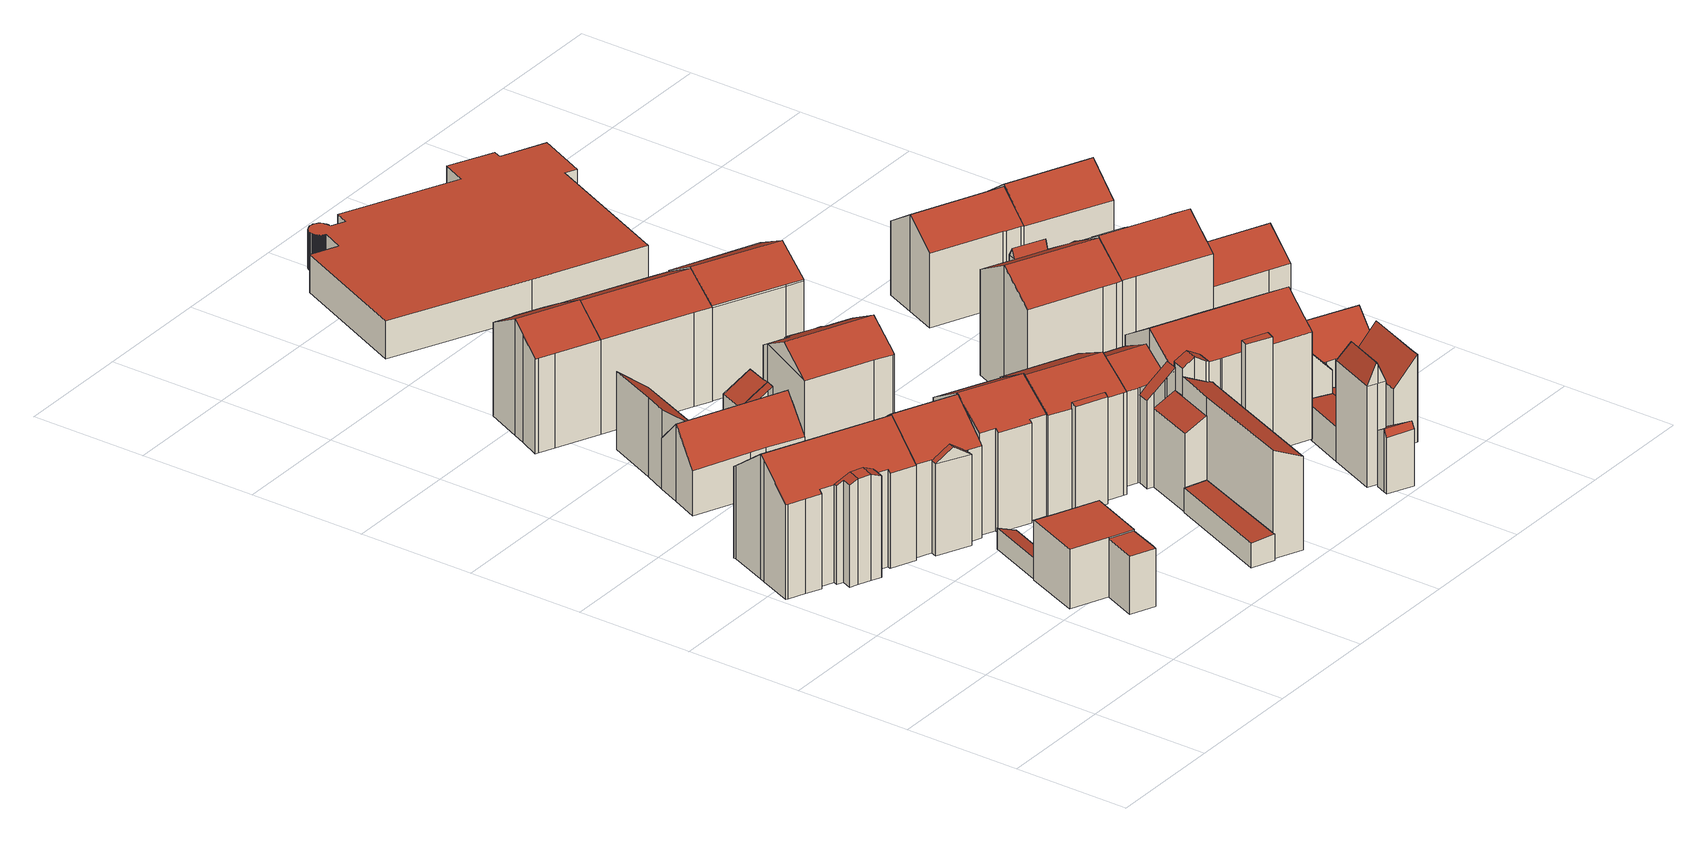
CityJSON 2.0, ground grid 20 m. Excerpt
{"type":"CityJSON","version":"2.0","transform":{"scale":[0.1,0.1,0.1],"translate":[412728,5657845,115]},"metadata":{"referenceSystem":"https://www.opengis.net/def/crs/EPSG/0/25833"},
"CityObjects":{
"building1":{"type":"Building","attributes":{"Gemeindeschluessel":14612000,"Geometrietyp2DReferenz":"3000","function":"31001_9998","roofType":"9999"},"children":["building1-1","building1-2"]},
"building1-1":{"type":"BuildingPart","attributes":{"Dachtyp_tdc":"tdcCutGableRoof","Dachneigung":2.07,"QualitaetDacherkennung":37,"Geometrietyp2DReferenz":"3000","measuredHeight":18.25,"roofType":"9999"},"parents":["building1"],"geometry":[{"type":"MultiSurface","lod":"2","boundaries":[[[0,1,2,3,4]],[[1,5,6,2]],[[5,7,8,6]],[[7,9,10,8]],[[9,11,12,10]],[[11,13,14,12]],[[13,15,16,14]],[[15,17,18,19,16]],[[7,5,1,0,20,21]],[[22,17,15,13,11,9]],[[21,22,9,7]],[[23,3,2,6,8,10,12,14,16,19,24,25]]],"semantics":{"surfaces":[{"type":"WallSurface"},{"type":"RoofSurface"},{"type":"GroundSurface"}],"values":[0,0,0,0,0,0,0,0,1,1,1,2]}}]},
"building1-2":{"type":"BuildingPart","attributes":{"Dachtyp_tdc":"tdcGableRoof","Dachneigung":37.83,"QualitaetDacherkennung":75,"Geometrietyp2DReferenz":"3000","measuredHeight":21.54,"roofType":"3100"},"parents":["building1"],"geometry":[{"type":"MultiSurface","lod":"2","boundaries":[[[26,27,28,29]],[[27,4,3,28]],[[18,30,31,19]],[[30,32,33,31]],[[32,34,35,33]],[[34,36,37,35]],[[36,38,39,37]],[[38,40,41,39]],[[40,42,43,41]],[[42,44,45,43]],[[44,46,47,45]],[[46,48,49,47]],[[48,50,51,49]],[[50,52,53,51]],[[52,54,55,53]],[[54,56,57,55]],[[56,58,59,57]],[[58,60,61,59]],[[60,62,63,61]],[[62,26,29,63]],[[58,56,54,52,50,48,46,44,42]],[[42,40,38,36,34,32,30,18,64,65,66,4,27,26,62,60,58]],[[29,28,3,23,25,24,19,31,33,35,37,39,41,43,45,47,49,51,53,55,57,59,61,63]]],"semantics":{"surfaces":[{"type":"WallSurface"},{"type":"RoofSurface"},{"type":"GroundSurface"}],"values":[0,0,0,0,0,0,0,0,0,0,0,0,0,0,0,0,0,0,0,0,1,1,2]}}]},
"building2":{"type":"Building","attributes":{"Gemeindeschluessel":14612000,"Geometrietyp2DReferenz":"3000","function":"31001_9998","roofType":"9999"},"children":["building2-1","building2-2"]},
"building2-1":{"type":"BuildingPart","attributes":{"Dachtyp_tdc":"tdcPolyFlatRoof","Dachneigung":0,"QualitaetDacherkennung":48,"Geometrietyp2DReferenz":"3000","measuredHeight":10,"roofType":"1000"},"parents":["building2"],"geometry":[{"type":"MultiSurface","lod":"2","boundaries":[[[67,68,69,70]],[[68,71,72,69]],[[73,74,75,76]],[[74,67,70,75]],[[74,73,71,68,67]],[[70,69,72,76,75]]],"semantics":{"surfaces":[{"type":"WallSurface"},{"type":"RoofSurface"},{"type":"GroundSurface"}],"values":[0,0,0,0,1,2]}}]},
"building2-2":{"type":"BuildingPart","attributes":{"Dachtyp_tdc":"tdcPolyFlatRoof","Dachneigung":0,"QualitaetDacherkennung":64,"Geometrietyp2DReferenz":"3000","measuredHeight":10.24,"roofType":"1000"},"parents":["building2"],"geometry":[{"type":"MultiSurface","lod":"2","boundaries":[[[77,78,79,80]],[[78,81,82,79]],[[81,83,84,82]],[[83,85,73,76,84]],[[86,77,80,72,71]],[[86,85,83,81,78,77]],[[80,79,82,84,76,72]]],"semantics":{"surfaces":[{"type":"WallSurface"},{"type":"RoofSurface"},{"type":"GroundSurface"}],"values":[0,0,0,0,0,1,2]}}]},
"building3":{"type":"Building","attributes":{"Dachtyp_tdc":"tdcPolyFlatRoof","Gemeindeschluessel":14612000,"Dachneigung":22.06,"QualitaetDacherkennung":72,"Geometrietyp2DReferenz":"3000","measuredHeight":3.62,"function":"31001_9998","roofType":"2100"},"geometry":[{"type":"Solid","lod":"2","boundaries":[[[[87,88,89,90]],[[88,91,92,89]],[[91,93,94,92]],[[93,87,90,94]],[[93,91,88,87]],[[90,89,92,94]]]],"semantics":{"surfaces":[{"type":"WallSurface"},{"type":"RoofSurface"},{"type":"GroundSurface"}],"values":[[0,0,0,0,1,2]]}}]},
"building4":{"type":"Building","attributes":{"Gemeindeschluessel":14612000,"Geometrietyp2DReferenz":"3000","function":"31001_9998","roofType":"9999"},"children":["building4-1","building4-2"]},
"building4-1":{"type":"BuildingPart","attributes":{"Dachtyp_tdc":"tdcGableRoof","Dachneigung":38.74,"QualitaetDacherkennung":66,"Geometrietyp2DReferenz":"3000","measuredHeight":21.42,"roofType":"3100"},"parents":["building4"],"geometry":[{"type":"MultiSurface","lod":"2","boundaries":[[[95,96,97,98,99]],[[100,101,102]],[[100,103,104,101]],[[103,105,106,104]],[[105,107,108,106]],[[107,109,110,108]],[[109,111,112,110]],[[111,113,114,112]],[[113,115,116,114]],[[115,117,118,116]],[[117,95,99,118]],[[113,111,109,107,105]],[[105,103,100,119,120,96,95,117,115,113]],[[99,98,101,104,106,108,110,112,114,116,118]]],"semantics":{"surfaces":[{"type":"WallSurface"},{"type":"RoofSurface"},{"type":"GroundSurface"}],"values":[0,0,0,0,0,0,0,0,0,0,0,1,1,2]}}]},
"building4-2":{"type":"BuildingPart","attributes":{"Dachtyp_tdc":"tdcGableRoof","Dachneigung":36.38,"QualitaetDacherkennung":38,"Geometrietyp2DReferenz":"3000","measuredHeight":17.89,"roofType":"3100"},"parents":["building4"],"geometry":[{"type":"MultiSurface","lod":"2","boundaries":[[[121,102,101,122]],[[97,123,124,98]],[[123,121,122,124]],[[121,123,125]],[[102,121,125,126,119]],[[123,97,120,126,125]],[[122,101,98,124]]],"semantics":{"surfaces":[{"type":"WallSurface"},{"type":"RoofSurface"},{"type":"GroundSurface"}],"values":[0,0,0,0,1,1,2]}}]},
"building5":{"type":"Building","attributes":{"Gemeindeschluessel":14612000,"Geometrietyp2DReferenz":"3000","function":"31001_9998","roofType":"9999"},"children":["building5-1","building5-2","building5-3"]},
"building5-1":{"type":"BuildingPart","attributes":{"Dachtyp_tdc":"tdcGableRoof","Dachneigung":47.81,"QualitaetDacherkennung":64,"Geometrietyp2DReferenz":"3000","measuredHeight":13.29,"roofType":"3100"},"parents":["building5"],"geometry":[{"type":"MultiSurface","lod":"2","boundaries":[[[127,128,129,130]],[[128,131,132,129]],[[131,133,134,132]],[[135,136,137,138]],[[136,139,140,137]],[[139,141,142,140]],[[141,143,144,142]],[[143,145,146,144]],[[145,147,148,146]],[[147,149,150,148]],[[151,127,130,152]],[[147,145,143,141,139,136]],[[136,135,133,131,128,127,151,149,147]],[[130,129,132,134,138,137,140,142,144,146,148,150,152]]],"semantics":{"surfaces":[{"type":"WallSurface"},{"type":"RoofSurface"},{"type":"GroundSurface"}],"values":[0,0,0,0,0,0,0,0,0,0,0,1,1,2]}}]},
"building5-2":{"type":"BuildingPart","attributes":{"Dachtyp_tdc":"tdcPolyFlatRoof","Dachneigung":31.06,"QualitaetDacherkennung":45,"Geometrietyp2DReferenz":"3000","measuredHeight":11.73,"roofType":"2100"},"parents":["building5"],"geometry":[{"type":"MultiSurface","lod":"2","boundaries":[[[153,154,155,134,133]],[[154,156,157,155]],[[156,158,159,157]],[[158,160,135,138,159]],[[158,156,154,153,160]],[[138,134,155,157,159]]],"semantics":{"surfaces":[{"type":"WallSurface"},{"type":"RoofSurface"},{"type":"GroundSurface"}],"values":[0,0,0,0,1,2]}}]},
"building5-3":{"type":"BuildingPart","attributes":{"Dachtyp_tdc":"tdcPolyFlatRoof","Dachneigung":38.13,"QualitaetDacherkennung":64,"Geometrietyp2DReferenz":"3000","measuredHeight":13.58,"roofType":"2100"},"parents":["building5"],"geometry":[{"type":"MultiSurface","lod":"2","boundaries":[[[161,162,163,150,149]],[[162,164,165,163]],[[164,166,167,165]],[[166,168,151,152,167]],[[168,166,164,162,161]],[[150,163,165,167,152]]],"semantics":{"surfaces":[{"type":"WallSurface"},{"type":"RoofSurface"},{"type":"GroundSurface"}],"values":[0,0,0,0,1,2]}}]},
"building6":{"type":"Building","attributes":{"Dachtyp_tdc":"tdcFreeFormRoof","Gemeindeschluessel":14612000,"Dachneigung":65.75,"QualitaetDacherkennung":6,"Geometrietyp2DReferenz":"3000","measuredHeight":8.84,"function":"31001_9998","roofType":"5000"},"geometry":[{"type":"Solid","lod":"2","boundaries":[[[[169,170,130,129]],[[170,171,172,130]],[[171,173,174,172]],[[173,169,129,174]],[[175,176,173,171]],[[175,171,170]],[[176,175,170,169]],[[176,169,173]],[[129,130,172,174]]]],"semantics":{"surfaces":[{"type":"WallSurface"},{"type":"RoofSurface"},{"type":"GroundSurface"}],"values":[[0,0,0,0,1,1,1,1,2]]}}]},
"building7":{"type":"Building","attributes":{"Dachtyp_tdc":"tdcGableRoof","Gemeindeschluessel":14612000,"Dachneigung":29.91,"QualitaetDacherkennung":66,"Geometrietyp2DReferenz":"3000","measuredHeight":21.37,"function":"31001_9998","roofType":"3100"},"geometry":[{"type":"Solid","lod":"2","boundaries":[[[[177,178,179,180]],[[178,181,182,179]],[[181,183,184,182]],[[183,185,186,184]],[[185,187,188,186]],[[187,189,190,188]],[[189,191,192,190]],[[191,193,194,192]],[[193,195,196,194]],[[195,197,198,196]],[[197,177,180,198]],[[193,191,189,187,185]],[[185,183,181,178,177,197,195,193]],[[180,179,182,184,186,188,190,192,194,196,198]]]],"semantics":{"surfaces":[{"type":"WallSurface"},{"type":"RoofSurface"},{"type":"GroundSurface"}],"values":[[0,0,0,0,0,0,0,0,0,0,0,1,1,2]]}}]},
"building8":{"type":"Building","attributes":{"Dachtyp_tdc":"tdcGableRoof","Gemeindeschluessel":14612000,"Dachneigung":30.31,"QualitaetDacherkennung":62,"Geometrietyp2DReferenz":"3000","measuredHeight":19.97,"function":"31001_9998","roofType":"3100"},"geometry":[{"type":"Solid","lod":"2","boundaries":[[[[199,200,201,202]],[[200,203,204,201]],[[203,205,206,204]],[[205,207,208,206]],[[207,209,210,208]],[[209,211,212,210]],[[211,213,214,212]],[[213,215,216,214]],[[215,217,218,216]],[[217,219,220,218]],[[219,221,222,220]],[[221,223,224,222]],[[223,225,226,224]],[[225,199,202,226]],[[221,219,217,215,213,211,209,207,205]],[[205,203,200,199,225,223,221]],[[202,201,204,206,208,210,212,214,216,218,220,222,224,226]]]],"semantics":{"surfaces":[{"type":"WallSurface"},{"type":"RoofSurface"},{"type":"GroundSurface"}],"values":[[0,0,0,0,0,0,0,0,0,0,0,0,0,0,1,1,2]]}}]},
"building9":{"type":"Building","attributes":{"Dachtyp_tdc":"tdcPolyFlatRoof","Gemeindeschluessel":14612000,"Dachneigung":3.63,"QualitaetDacherkennung":73,"Geometrietyp2DReferenz":"3000","measuredHeight":4.5,"function":"31001_9998","roofType":"2100"},"geometry":[{"type":"Solid","lod":"2","boundaries":[[[[227,228,229,230]],[[228,231,232,229]],[[231,233,234,232]],[[233,235,236,234]],[[235,237,238,236]],[[237,227,230,238]],[[237,235,233,231,228,227]],[[230,229,232,234,236,238]]]],"semantics":{"surfaces":[{"type":"WallSurface"},{"type":"RoofSurface"},{"type":"GroundSurface"}],"values":[[0,0,0,0,0,0,1,2]]}}]},
"building10":{"type":"Building","attributes":{"Dachtyp_tdc":"tdcPolyFlatRoof","Gemeindeschluessel":14612000,"Dachneigung":31.18,"QualitaetDacherkennung":57,"Geometrietyp2DReferenz":"3000","measuredHeight":11.79,"function":"31001_9998","roofType":"2100"},"geometry":[{"type":"Solid","lod":"2","boundaries":[[[[154,239,240,155]],[[239,241,242,240]],[[241,243,244,242]],[[243,245,246,244]],[[245,158,159,246]],[[158,156,157,159]],[[156,154,155,157]],[[156,158,245,243,241,239,154]],[[155,240,242,244,246,159,157]]]],"semantics":{"surfaces":[{"type":"WallSurface"},{"type":"RoofSurface"},{"type":"GroundSurface"}],"values":[[0,0,0,0,0,0,0,1,2]]}}]},
"building11":{"type":"Building","attributes":{"Dachtyp_tdc":"tdcFreeFormRoof","Gemeindeschluessel":14612000,"Dachneigung":30.21,"QualitaetDacherkennung":60,"Geometrietyp2DReferenz":"3000","measuredHeight":21.12,"function":"31001_9998","roofType":"5000"},"geometry":[{"type":"Solid","lod":"2","boundaries":[[[[247,248,159,140]],[[248,249,246,159]],[[249,250,251,246]],[[250,252,253,251]],[[252,254,255,253]],[[254,256,257,255]],[[256,258,259,257]],[[258,260,261,259]],[[260,262,263,261]],[[262,264,265,263]],[[264,266,267,265]],[[266,268,269,267]],[[268,270,271,269]],[[270,272,273,271]],[[272,247,140,273]],[[274,266,264,262,260,258,256,254,252,250,249,248,275]],[[270,268,274,275,247,272]],[[248,247,275]],[[268,266,274]],[[140,159,246,251,253,255,257,259,261,263,265,267,269,271,273]]]],"semantics":{"surfaces":[{"type":"WallSurface"},{"type":"RoofSurface"},{"type":"GroundSurface"}],"values":[[0,0,0,0,0,0,0,0,0,0,0,0,0,0,0,1,1,0,0,2]]}}]},
"building12":{"type":"Building","attributes":{"Dachtyp_tdc":"tdcPolyFlatRoof","Gemeindeschluessel":14612000,"Dachneigung":26.96,"QualitaetDacherkennung":66,"Geometrietyp2DReferenz":"3000","measuredHeight":18.82,"function":"31001_9998","roofType":"2100"},"geometry":[{"type":"Solid","lod":"2","boundaries":[[[[276,277,236,238]],[[277,278,279,236]],[[278,280,281,279]],[[280,282,283,281]],[[282,284,285,283]],[[284,286,287,285]],[[286,288,289,287]],[[288,290,291,289]],[[290,292,293,291]],[[292,294,295,293]],[[294,296,297,295]],[[296,276,238,297]],[[296,294,292,290,288,286,284,282,280,278,277,276]],[[238,236,279,281,283,285,287,289,291,293,295,297]]]],"semantics":{"surfaces":[{"type":"WallSurface"},{"type":"RoofSurface"},{"type":"GroundSurface"}],"values":[[0,0,0,0,0,0,0,0,0,0,0,0,1,2]]}}]},
"building13":{"type":"Building","attributes":{"Gemeindeschluessel":14612000,"Geometrietyp2DReferenz":"3000","function":"31001_9998","roofType":"9999"},"children":["building13-1","building13-2"]},
"building13-1":{"type":"BuildingPart","attributes":{"Dachtyp_tdc":"tdcPolyFlatRoof","Dachneigung":18.29,"QualitaetDacherkennung":40,"Geometrietyp2DReferenz":"3000","measuredHeight":18.77,"roofType":"2100"},"parents":["building13"],"geometry":[{"type":"MultiSurface","lod":"2","boundaries":[[[298,299,300,301,302]],[[299,303,304,300]],[[303,305,306,304]],[[305,307,308,306]],[[307,309,308]],[[307,305,303,299,298]],[[301,300,304,306,308]]],"semantics":{"surfaces":[{"type":"WallSurface"},{"type":"RoofSurface"},{"type":"GroundSurface"}],"values":[0,0,0,0,0,1,2]}}]},
"building13-2":{"type":"BuildingPart","attributes":{"Dachtyp_tdc":"tdcGableRoof","Dachneigung":27.9,"QualitaetDacherkennung":68,"Geometrietyp2DReferenz":"3000","measuredHeight":21.21,"roofType":"3100"},"parents":["building13"],"geometry":[{"type":"MultiSurface","lod":"2","boundaries":[[[310,311,312,313]],[[311,314,300,312]],[[314,302,301,300]],[[309,315,316,308]],[[315,317,196,316]],[[317,318,319,196]],[[318,320,192,319]],[[320,321,322,192]],[[321,323,324,322]],[[323,325,326,324]],[[325,327,328,326]],[[327,329,330,328]],[[329,331,332,330]],[[331,310,313,332]],[[327,325,323,321,320,318]],[[318,317,315,309,302,314,311,310,331,329,327]],[[313,312,300,301,308,316,196,319,192,322,324,326,328,330,332]]],"semantics":{"surfaces":[{"type":"WallSurface"},{"type":"RoofSurface"},{"type":"GroundSurface"}],"values":[0,0,0,0,0,0,0,0,0,0,0,0,0,0,1,1,2]}}]},
"building14":{"type":"Building","attributes":{"Dachtyp_tdc":"tdcGableRoof","Gemeindeschluessel":14612000,"Dachneigung":30.13,"QualitaetDacherkennung":71,"Geometrietyp2DReferenz":"3000","measuredHeight":19.81,"function":"31001_9998","roofType":"3100"},"geometry":[{"type":"Solid","lod":"2","boundaries":[[[[223,333,334,224]],[[333,219,220,334]],[[219,335,336,220]],[[335,337,338,336]],[[337,339,340,338]],[[339,341,342,340]],[[341,343,344,342]],[[343,345,346,344]],[[345,223,224,346]],[[341,339,337,335,219,333]],[[333,223,345,343,341]],[[224,334,220,336,338,340,342,344,346]]]],"semantics":{"surfaces":[{"type":"WallSurface"},{"type":"RoofSurface"},{"type":"GroundSurface"}],"values":[[0,0,0,0,0,0,0,0,0,1,1,2]]}}]},
"building15":{"type":"Building","attributes":{"Gemeindeschluessel":14612000,"Geometrietyp2DReferenz":"3000","function":"31001_9998","roofType":"9999"},"children":["building15-1","building15-2","building15-3"]},
"building15-1":{"type":"BuildingPart","attributes":{"Dachtyp_tdc":"tdcPolyFlatRoof","Dachneigung":41.63,"QualitaetDacherkennung":51,"Geometrietyp2DReferenz":"3000","measuredHeight":19.35,"roofType":"2100"},"parents":["building15"],"geometry":[{"type":"MultiSurface","lod":"2","boundaries":[[[347,348,349,350,351,352]],[[353,354,355,356,357]],[[351,350,358,354,353,359]],[[349,355,360]],[[349,348,356,355]],[[348,347,357,356]]],"semantics":{"surfaces":[{"type":"RoofSurface"},{"type":"GroundSurface"},{"type":"WallSurface"}],"values":[0,1,2,2,2,2]}}]},
"building15-2":{"type":"BuildingPart","attributes":{"Dachtyp_tdc":"tdcPolyFlatRoof","Dachneigung":28.23,"QualitaetDacherkennung":63,"Geometrietyp2DReferenz":"3000","measuredHeight":15.47,"roofType":"2100"},"parents":["building15"],"geometry":[{"type":"MultiSurface","lod":"2","boundaries":[[[361,360,355,362]],[[358,363,364,354]],[[363,365,366,364]],[[365,361,362,366]],[[365,363,358,360,361]],[[362,355,354,364,366]]],"semantics":{"surfaces":[{"type":"WallSurface"},{"type":"RoofSurface"},{"type":"GroundSurface"}],"values":[0,0,0,0,1,2]}}]},
"building15-3":{"type":"BuildingPart","attributes":{"Dachtyp_tdc":"tdcGableRoof","Dachneigung":28.9,"QualitaetDacherkennung":60,"Geometrietyp2DReferenz":"3000","measuredHeight":19.44,"roofType":"3100"},"parents":["building15"],"geometry":[{"type":"MultiSurface","lod":"2","boundaries":[[[367,368,330,369]],[[368,370,371,330]],[[370,372,326,371]],[[372,373,374,326]],[[373,375,376,374]],[[375,377,378,376]],[[377,359,353,378]],[[379,367,369,357,347]],[[377,375,373,372,370]],[[370,368,367,379,352,359,377]],[[369,330,371,326,374,376,378,353,357]]],"semantics":{"surfaces":[{"type":"WallSurface"},{"type":"RoofSurface"},{"type":"GroundSurface"}],"values":[0,0,0,0,0,0,0,0,1,1,2]}}]},
"building16":{"type":"Building","attributes":{"Dachtyp_tdc":"tdcGableRoof","Gemeindeschluessel":14612000,"Dachneigung":29.84,"QualitaetDacherkennung":68,"Geometrietyp2DReferenz":"3000","measuredHeight":19.8,"function":"31001_9998","roofType":"3100"},"geometry":[{"type":"Solid","lod":"2","boundaries":[[[[380,381,382,383]],[[381,384,385,382]],[[384,386,387,385]],[[386,388,389,387]],[[388,390,391,389]],[[390,380,383,391]],[[390,388,386,392,393]],[[394,395,396,393,392]],[[380,396,395,381]],[[390,393,396,380]],[[381,395,394,384]],[[384,394,392,386]],[[383,382,385,387,389,391]]]],"semantics":{"surfaces":[{"type":"WallSurface"},{"type":"RoofSurface"},{"type":"GroundSurface"}],"values":[[0,0,0,0,0,0,1,1,0,0,0,0,2]]}}]},
"building17":{"type":"Building","attributes":{"Gemeindeschluessel":14612000,"Geometrietyp2DReferenz":"3000","function":"31001_9998","roofType":"9999"},"children":["building17-1","building17-2","building17-3"]},
"building17-1":{"type":"BuildingPart","attributes":{"Dachtyp_tdc":"tdcGableRoof","Dachneigung":30.83,"QualitaetDacherkennung":59,"Geometrietyp2DReferenz":"3000","measuredHeight":21.69,"roofType":"3100"},"parents":["building17"],"geometry":[{"type":"MultiSurface","lod":"2","boundaries":[[[397,398,399,400,401]],[[402,403,404,405,406,407,408,409,410]],[[411,412,405,404,413]],[[412,414,406,405]],[[414,415,407,406]],[[415,401,408,407]],[[401,400,409,408]],[[400,399,410,409]],[[399,398,416,402,410]],[[401,415,414,412,411,397]]],"semantics":{"surfaces":[{"type":"RoofSurface"},{"type":"GroundSurface"},{"type":"WallSurface"}],"values":[0,1,2,2,2,2,2,2,2,0]}}]},
"building17-2":{"type":"BuildingPart","attributes":{"Dachtyp_tdc":"tdcPolyFlatRoof","Dachneigung":7.41,"QualitaetDacherkennung":40,"Geometrietyp2DReferenz":"3000","measuredHeight":20.61,"roofType":"2100"},"parents":["building17"],"geometry":[{"type":"MultiSurface","lod":"2","boundaries":[[[417,418,419,420,421]],[[422,423,424,425,426]],[[423,417,421,424]],[[423,422,427,418,417]],[[421,420,428,425,424]]],"semantics":{"surfaces":[{"type":"WallSurface"},{"type":"RoofSurface"},{"type":"GroundSurface"}],"values":[0,0,0,1,2]}}]},
"building17-3":{"type":"BuildingPart","attributes":{"Dachtyp_tdc":"tdcGableRoof","Dachneigung":33.13,"QualitaetDacherkennung":65,"Geometrietyp2DReferenz":"3000","measuredHeight":22.84,"roofType":"3100"},"parents":["building17"],"geometry":[{"type":"MultiSurface","lod":"2","boundaries":[[[429,416,430,413,431,432,433,419,434,426,435,436,437]],[[425,428,420,438,439,440,404,403,402,441,442,443,444,445,446,447,448]],[[419,433,438,420]],[[433,432,439,438]],[[432,431,440,439]],[[431,413,404,440]],[[416,429,441,402]],[[429,449,442,441]],[[449,450,443,442]],[[450,451,444,443]],[[451,452,445,444]],[[452,437,446,445]],[[437,436,447,446]],[[436,435,448,447]],[[435,426,425,448]],[[437,452,451,450,449,429]]],"semantics":{"surfaces":[{"type":"RoofSurface"},{"type":"GroundSurface"},{"type":"WallSurface"}],"values":[0,1,2,2,2,2,2,2,2,2,2,2,2,2,2,0]}}]},
"building18":{"type":"Building","attributes":{"Gemeindeschluessel":14612000,"Geometrietyp2DReferenz":"3000","function":"31001_9998","roofType":"9999"},"children":["building18-1","building18-2"]},
"building18-1":{"type":"BuildingPart","attributes":{"Dachtyp_tdc":"tdcPolyFlatRoof","Dachneigung":4.98,"QualitaetDacherkennung":68,"Geometrietyp2DReferenz":"3000","measuredHeight":5.87,"roofType":"2100"},"parents":["building18"],"geometry":[{"type":"MultiSurface","lod":"2","boundaries":[[[453,454,455,456]],[[454,457,458,459,455]],[[460,453,456,461,462]],[[460,457,454,453]],[[456,455,459,461]]],"semantics":{"surfaces":[{"type":"WallSurface"},{"type":"RoofSurface"},{"type":"GroundSurface"}],"values":[0,0,0,1,2]}}]},
"building18-2":{"type":"BuildingPart","attributes":{"Dachtyp_tdc":"tdcGableRoof","Dachneigung":31.84,"QualitaetDacherkennung":2,"Geometrietyp2DReferenz":"3000","measuredHeight":10.8,"roofType":"3100"},"parents":["building18"],"geometry":[{"type":"MultiSurface","lod":"2","boundaries":[[[458,463,464,459]],[[463,465,466,464]],[[465,467,468,466]],[[467,469,470,468]],[[463,458,462,471,472,473,469]],[[469,467,465,463]],[[470,474,475,476,461,459,464,466,468]],[[469,473,474,470]],[[473,472,475,474]],[[472,471,476,475]],[[471,462,461,476]]],"semantics":{"surfaces":[{"type":"WallSurface"},{"type":"RoofSurface"},{"type":"GroundSurface"}],"values":[0,0,0,0,1,1,2,0,0,0,0]}}]},
"building19":{"type":"Building","attributes":{"Gemeindeschluessel":14612000,"Geometrietyp2DReferenz":"3000","function":"31001_9998","roofType":"9999"},"children":["building19-1","building19-2","building19-3"]},
"building19-1":{"type":"BuildingPart","attributes":{"Dachtyp_tdc":"tdcFreeFormRoof","Dachneigung":65.69,"QualitaetDacherkennung":9,"Geometrietyp2DReferenz":"3000","measuredHeight":20.99,"roofType":"5000"},"parents":["building19"],"geometry":[{"type":"MultiSurface","lod":"2","boundaries":[[[477,478,479,480]],[[481,478,477]],[[482,483,484,485,486]],[[487,481,484,483,488]],[[481,477,485,484]],[[477,480,486,485]],[[480,489,490,482,486]],[[479,478,481,487,491]],[[491,487,489]],[[489,480,479,491]]],"semantics":{"surfaces":[{"type":"WallSurface"},{"type":"GroundSurface"},{"type":"RoofSurface"}],"values":[0,0,1,0,0,0,0,2,2,2]}}]},
"building19-2":{"type":"BuildingPart","attributes":{"Dachtyp_tdc":"tdcPolyFlatRoof","Dachneigung":4.06,"QualitaetDacherkennung":76,"Geometrietyp2DReferenz":"3000","measuredHeight":5.96,"roofType":"2100"},"parents":["building19"],"geometry":[{"type":"MultiSurface","lod":"2","boundaries":[[[492,493,494,495]],[[453,460,496,497]],[[460,488,483,496]],[[490,498,499,482]],[[498,500,501,499]],[[500,492,495,501]],[[500,498,490,488,460,453,493,492]],[[495,494,497,496,483,482,499,501]]],"semantics":{"surfaces":[{"type":"WallSurface"},{"type":"RoofSurface"},{"type":"GroundSurface"}],"values":[0,0,0,0,0,0,1,2]}}]},
"building19-3":{"type":"BuildingPart","attributes":{"Dachtyp_tdc":"tdcPolyFlatRoof","Dachneigung":7.7,"QualitaetDacherkennung":57,"Geometrietyp2DReferenz":"3000","measuredHeight":5.66,"roofType":"2100"},"parents":["building19"],"geometry":[{"type":"MultiSurface","lod":"2","boundaries":[[[492,495,494,493]],[[492,502,503,495]],[[502,504,505,503]],[[504,506,507,505]],[[506,453,497,507]],[[453,506,504,502,492,493]],[[494,495,503,505,507,497]]],"semantics":{"surfaces":[{"type":"WallSurface"},{"type":"RoofSurface"},{"type":"GroundSurface"}],"values":[0,0,0,0,0,1,2]}}]},
"building20":{"type":"Building","attributes":{"Gemeindeschluessel":14612000,"Geometrietyp2DReferenz":"3000","function":"31001_9998","roofType":"9999"},"children":["building20-1","building20-2"]},
"building20-1":{"type":"BuildingPart","attributes":{"Dachtyp_tdc":"tdcFreeFormRoof","Dachneigung":63.23,"QualitaetDacherkennung":20,"Geometrietyp2DReferenz":"3000","measuredHeight":19.69,"roofType":"5000"},"parents":["building20"],"geometry":[{"type":"MultiSurface","lod":"2","boundaries":[[[508,509,510,511]],[[509,512,513,510]],[[512,514,515,513]],[[516,514,512]],[[516,517,508,514]],[[511,510,513,515]],[[517,516,512,509]],[[517,509,508]]],"semantics":{"surfaces":[{"type":"WallSurface"},{"type":"RoofSurface"},{"type":"GroundSurface"}],"values":[0,0,0,0,1,2,1,0]}}]},
"building20-2":{"type":"BuildingPart","attributes":{"Dachtyp_tdc":"tdcGableRoof","Dachneigung":30.8,"QualitaetDacherkennung":58,"Geometrietyp2DReferenz":"3000","measuredHeight":22.46,"roofType":"3100"},"parents":["building20"],"geometry":[{"type":"MultiSurface","lod":"2","boundaries":[[[518,508,511,519]],[[520,521,522,515,514]],[[521,523,524,522]],[[523,525,526,524]],[[525,527,528,526]],[[527,529,530,528]],[[529,531,532,530]],[[531,533,534,532]],[[533,535,536,534]],[[535,537,538,536]],[[537,539,540,538]],[[539,541,542,540]],[[541,543,544,542]],[[543,545,546,544]],[[545,518,519,546]],[[541,539,537,535,533,531]],[[531,529,527,525,523,521,520,508,518,545,543,541]],[[519,511,515,522,524,526,528,530,532,534,536,538,540,542,544,546]]],"semantics":{"surfaces":[{"type":"WallSurface"},{"type":"RoofSurface"},{"type":"GroundSurface"}],"values":[0,0,0,0,0,0,0,0,0,0,0,0,0,0,0,1,1,2]}}]},
"building21":{"type":"Building","attributes":{"Dachtyp_tdc":"tdcPolyFlatRoof","Gemeindeschluessel":14612000,"Dachneigung":0,"QualitaetDacherkennung":49,"Geometrietyp2DReferenz":"3000","measuredHeight":6.51,"function":"31001_3211","roofType":"1000"},"geometry":[{"type":"Solid","lod":"2","boundaries":[[[[547,548,549,550]],[[548,551,552,549]],[[551,553,554,552]],[[553,555,556,554]],[[553,551,548,547,557,558,559,560,561,562,563,564,565,566,567,568,569,570,571,572,573,574,575,576,577,578,579,580,581,582,583,584,585,586,587,588,589,590,591,592,593,594,595,596,597,598,599,600,601,602,603,604,605,606,607,608,609,610,611,612,613,614,615,616,617,618,619,620,621,622,623,624,625,626,627,628,555]],[[556,629,630,631,632,633,634,635,636,637,638,639,640,641,642,643,644,645,646,647,648,649,650,651,652,653,654,655,656,657,658,659,660,661,662,663,664,665,666,667,668,669,670,671,672,673,674,675,676,677,678,679,680,681,682,683,684,685,686,687,688,689,690,691,692,693,694,695,696,697,698,699,700,550,549,552,554]],[[555,628,629,556]],[[628,627,630,629]],[[627,626,631,630]],[[626,625,632,631]],[[625,624,633,632]],[[624,623,634,633]],[[623,622,635,634]],[[622,621,636,635]],[[621,620,637,636]],[[620,619,638,637]],[[619,618,639,638]],[[618,617,640,639]],[[617,616,641,640]],[[616,615,642,641]],[[615,614,643,642]],[[614,613,644,643]],[[613,612,645,644]],[[612,611,646,645]],[[611,610,647,646]],[[610,609,648,647]],[[609,608,649,648]],[[608,607,650,649]],[[607,606,651,650]],[[606,605,652,651]],[[605,604,653,652]],[[604,603,654,653]],[[603,602,655,654]],[[593,592,665,664]],[[592,591,666,665]],[[591,590,667,666]],[[590,589,668,667]],[[589,588,669,668]],[[588,587,670,669]],[[587,586,671,670]],[[586,585,672,671]],[[585,584,673,672]],[[584,583,674,673]],[[583,582,675,674]],[[582,581,676,675]],[[581,580,677,676]],[[580,579,678,677]],[[579,578,679,678]],[[578,577,680,679]],[[577,576,681,680]],[[576,575,682,681]],[[575,574,683,682]],[[574,573,684,683]],[[573,572,685,684]],[[572,571,686,685]],[[571,570,687,686]],[[570,569,688,687]],[[569,568,689,688]],[[568,567,690,689]],[[567,566,691,690]],[[566,565,692,691]],[[565,564,693,692]],[[564,563,694,693]],[[563,562,695,694]],[[562,561,696,695]],[[561,560,697,696]],[[560,559,698,697]],[[559,558,699,698]],[[558,557,700,699]],[[557,547,550,700]],[[602,601,656,655]],[[601,600,657,656]],[[600,599,658,657]],[[599,598,659,658]],[[598,597,660,659]],[[597,596,661,660]],[[596,595,662,661]],[[595,594,663,662]],[[594,593,664,663]]]],"semantics":{"surfaces":[{"type":"WallSurface"},{"type":"RoofSurface"},{"type":"GroundSurface"}],"values":[[0,0,0,0,1,2,0,0,0,0,0,0,0,0,0,0,0,0,0,0,0,0,0,0,0,0,0,0,0,0,0,0,0,0,0,0,0,0,0,0,0,0,0,0,0,0,0,0,0,0,0,0,0,0,0,0,0,0,0,0,0,0,0,0,0,0,0,0,0,0,0,0,0,0,0,0,0,0,0]]}}]},
"building22":{"type":"Building","attributes":{"Gemeindeschluessel":14612000,"Geometrietyp2DReferenz":"3000","function":"31001_9998","roofType":"9999"},"children":["building22-1","building22-2","building22-3"]},
"building22-1":{"type":"BuildingPart","attributes":{"Dachtyp_tdc":"tdcPolyFlatRoof","Dachneigung":45.76,"QualitaetDacherkennung":58,"Geometrietyp2DReferenz":"3000","measuredHeight":14.94,"roofType":"2100"},"parents":["building22"],"geometry":[{"type":"MultiSurface","lod":"2","boundaries":[[[701,702,703,704]],[[702,705,706,707,703]],[[708,701,704,709]],[[708,710,705,702,701]],[[704,703,707,709]]],"semantics":{"surfaces":[{"type":"WallSurface"},{"type":"RoofSurface"},{"type":"GroundSurface"}],"values":[0,0,0,1,2]}}]},
"building22-2":{"type":"BuildingPart","attributes":{"Dachtyp_tdc":"tdcGableRoof","Dachneigung":42.84,"QualitaetDacherkennung":59,"Geometrietyp2DReferenz":"3000","measuredHeight":15.25,"roofType":"3100"},"parents":["building22"],"geometry":[{"type":"MultiSurface","lod":"2","boundaries":[[[711,712,713,714]],[[712,715,708,709,713]],[[706,716,717,707]],[[716,718,719,717]],[[718,720,721,719]],[[720,722,723,721]],[[722,724,725,723]],[[724,726,727,725]],[[726,728,729,727]],[[730,711,714,731,732]],[[726,724,722,720,718,716]],[[716,706,710,715,712,711,730,733,728,726]],[[714,713,709,707,717,719,721,723,725,727,729,731]]],"semantics":{"surfaces":[{"type":"WallSurface"},{"type":"RoofSurface"},{"type":"GroundSurface"}],"values":[0,0,0,0,0,0,0,0,0,0,1,1,2]}}]},
"building22-3":{"type":"BuildingPart","attributes":{"Dachtyp_tdc":"tdcPolyFlatRoof","Dachneigung":50.51,"QualitaetDacherkennung":67,"Geometrietyp2DReferenz":"3000","measuredHeight":15.04,"roofType":"2100"},"parents":["building22"],"geometry":[{"type":"MultiSurface","lod":"2","boundaries":[[[734,735,736,729,728]],[[735,737,738,736]],[[737,739,740,738]],[[732,739,737,735,734,733]],[[729,736,738,740,731]],[[739,732,731,740]]],"semantics":{"surfaces":[{"type":"WallSurface"},{"type":"RoofSurface"},{"type":"GroundSurface"}],"values":[0,0,0,1,2,0]}}]},
"building23":{"type":"Building","attributes":{"Dachtyp_tdc":"tdcFreeFormRoof","Gemeindeschluessel":14612000,"Dachneigung":33.63,"QualitaetDacherkennung":65,"Geometrietyp2DReferenz":"3000","measuredHeight":22.63,"function":"31001_9998","roofType":"5000"},"geometry":[{"type":"Solid","lod":"2","boundaries":[[[[741,742,743,744]],[[742,745,746,743]],[[745,747,748,746]],[[747,749,750,748]],[[749,751,752,750]],[[751,753,754,752]],[[753,755,756,754]],[[755,757,758,756]],[[757,759,760,758]],[[759,761,762,760]],[[761,741,744,762]],[[741,763,764,745,742]],[[761,759,757,755,753,751,749,747,764,763]],[[747,745,764]],[[741,761,763]],[[744,743,746,748,750,752,754,756,758,760,762]]]],"semantics":{"surfaces":[{"type":"WallSurface"},{"type":"RoofSurface"},{"type":"GroundSurface"}],"values":[[0,0,0,0,0,0,0,0,0,0,0,1,1,0,0,2]]}}]},
"building24":{"type":"Building","attributes":{"Dachtyp_tdc":"tdcFreeFormRoof","Gemeindeschluessel":14612000,"Dachneigung":34.57,"QualitaetDacherkennung":63,"Geometrietyp2DReferenz":"3000","measuredHeight":16.72,"function":"31001_9998","roofType":"5000"},"geometry":[{"type":"Solid","lod":"2","boundaries":[[[[765,766,767,768]],[[766,769,770,767]],[[769,771,772,770]],[[771,773,774,772]],[[773,775,776,774]],[[775,777,778,776]],[[777,779,780,778]],[[779,781,782,780]],[[781,783,784,782]],[[783,785,786,784]],[[785,787,788,786]],[[787,789,790,788]],[[789,791,792,790]],[[791,793,794,792]],[[793,795,796,794]],[[795,765,768,796]],[[791,789,787,785,783,781,779]],[[779,777,775,773,771,769,766,765,795,793,791]],[[768,767,770,772,774,776,778,780,782,784,786,788,790,792,794,796]]]],"semantics":{"surfaces":[{"type":"WallSurface"},{"type":"RoofSurface"},{"type":"GroundSurface"}],"values":[[0,0,0,0,0,0,0,0,0,0,0,0,0,0,0,0,1,1,2]]}}]},
"building25":{"type":"Building","attributes":{"Dachtyp_tdc":"tdcGableRoof","Gemeindeschluessel":14612000,"Dachneigung":32.05,"QualitaetDacherkennung":76,"Geometrietyp2DReferenz":"3000","measuredHeight":16.59,"function":"31001_9998","roofType":"3100"},"geometry":[{"type":"Solid","lod":"2","boundaries":[[[[797,798,799,800]],[[798,801,802,799]],[[801,803,804,802]],[[803,805,806,804]],[[805,807,808,806]],[[807,809,810,808]],[[809,811,812,810]],[[811,813,814,812]],[[813,797,800,814]],[[809,807,805,803,801,798]],[[798,797,813,811,809]],[[800,799,802,804,806,808,810,812,814]]]],"semantics":{"surfaces":[{"type":"WallSurface"},{"type":"RoofSurface"},{"type":"GroundSurface"}],"values":[[0,0,0,0,0,0,0,0,0,1,1,2]]}}]},
"building26":{"type":"Building","attributes":{"Dachtyp_tdc":"tdcPolyFlatRoof","Gemeindeschluessel":14612000,"Dachneigung":7.98,"QualitaetDacherkennung":64,"Geometrietyp2DReferenz":"3000","measuredHeight":6.47,"function":"31001_9998","roofType":"2100"},"geometry":[{"type":"Solid","lod":"2","boundaries":[[[[815,816,817,818]],[[816,819,820,817]],[[819,821,822,820]],[[821,823,824,822]],[[823,825,826,824]],[[825,827,828,826]],[[827,829,830,828]],[[829,815,818,830]],[[829,827,825,823,821,819,816,815]],[[818,817,820,822,824,826,828,830]]]],"semantics":{"surfaces":[{"type":"WallSurface"},{"type":"RoofSurface"},{"type":"GroundSurface"}],"values":[[0,0,0,0,0,0,0,0,1,2]]}}]},
"building27":{"type":"Building","attributes":{"Dachtyp_tdc":"tdcPolyFlatRoof","Gemeindeschluessel":14612000,"Dachneigung":4.07,"QualitaetDacherkennung":78,"Geometrietyp2DReferenz":"3000","measuredHeight":7.11,"function":"31001_9998","roofType":"2100"},"geometry":[{"type":"Solid","lod":"2","boundaries":[[[[831,832,833,834]],[[832,835,836,833]],[[835,837,838,836]],[[837,839,840,838]],[[839,831,834,840]],[[839,837,835,832,831]],[[834,833,836,838,840]]]],"semantics":{"surfaces":[{"type":"WallSurface"},{"type":"RoofSurface"},{"type":"GroundSurface"}],"values":[[0,0,0,0,0,1,2]]}}]},
"building28":{"type":"Building","attributes":{"Dachtyp_tdc":"tdcGableRoof","Gemeindeschluessel":14612000,"Dachneigung":37.08,"QualitaetDacherkennung":72,"Geometrietyp2DReferenz":"3000","measuredHeight":17.09,"function":"31001_9998","roofType":"3100"},"geometry":[{"type":"Solid","lod":"2","boundaries":[[[[841,777,842,843]],[[777,844,845,842]],[[844,846,847,845]],[[846,848,849,847]],[[848,850,851,849]],[[850,852,853,851]],[[852,854,855,853]],[[854,856,857,855]],[[856,858,859,857]],[[858,841,843,859]],[[854,852,850,848,846,844,777,841]],[[841,858,856,854]],[[843,842,845,847,849,851,853,855,857,859]]]],"semantics":{"surfaces":[{"type":"WallSurface"},{"type":"RoofSurface"},{"type":"GroundSurface"}],"values":[[0,0,0,0,0,0,0,0,0,0,1,1,2]]}}]}
},
"vertices":[
[148,511,185],[146,505,185],[146,505,10],[148,511,10],[148,511,177],[139,490,185],[139,490,10],[123,497,193],[123,497,10],[102,506,192],[102,506,10],[88,512,185],[88,512,10],[95,528,185],[95,528,10],[84,533,179],[84,533,10],[86,539,179],[86,539,178],[86,539,10],[148,512,185],[132,519,193],[112,528,192],[148,512,10],[112,528,10],[132,519,10],
[169,496,173],[171,501,177],[171,501,10],[169,496,10],[63,549,178],[63,549,10],[60,543,173],[60,543,10],[35,554,173],[35,554,10],[6,566,173],[6,566,10],[3,568,173],[3,568,10],[27,625,218],[27,625,10],[31,634,225],[31,634,10],[58,698,171],[58,698,10],[59,703,167],[59,703,10],[62,701,168],[62,701,10],[93,688,167],[93,688,10],[103,684,167],[103,684,10],[101,680,171],[101,680,10],[266,608,171],[266,608,10],[239,543,225],[239,543,10],[213,483,178],[213,483,10],[211,478,173],[211,478,10],[112,528,178],[132,519,178],[148,512,178],
[307,108,110],[265,126,110],[265,126,10],[307,108,10],[289,181,110],[289,181,10],[330,164,110],[311,117,110],[311,117,10],[330,164,10],
[226,208,113],[265,302,113],[265,302,10],[226,208,10],[296,288,113],[296,288,10],[370,257,113],[370,257,10],[330,164,113],[289,181,113],
[306,398,48],[337,385,34],[337,385,12],[306,398,12],[296,288,34],[296,288,12],[265,302,48],[265,302,12],
[298,445,170],[298,446,170],[298,446,167],[298,446,11],[298,445,11],[241,471,171],[241,471,11],[241,471,169],[213,483,171],[213,483,11],[240,546,225],[240,546,11],[266,608,170],[266,608,11],[295,596,170],[295,596,11],[373,563,169],[373,563,11],[347,499,225],[347,499,11],[323,442,175],[323,442,11],[320,436,170],[320,436,11],[243,470,171],[294,447,170],
[237,461,169],[237,461,11],[294,436,167],[294,436,11],[265,448,190],[269,458,190],
[228,881,98],[253,870,98],[253,870,11],[228,881,11],[278,860,98],[278,860,11],[295,852,98],[295,852,11],[340,833,98],[323,793,144],[323,793,11],[340,833,11],[302,747,89],[302,747,11],[241,774,90],[241,774,11],[216,785,90],[216,785,11],[123,824,89],[123,824,11],[144,870,144],[144,870,11],[162,909,98],[162,909,11],[216,886,98],[216,886,11],
[295,852,99],[302,866,99],[302,866,11],[322,858,113],[322,858,11],[347,847,129],[347,847,11],[340,833,129],
[162,909,147],[179,945,147],[179,945,11],[218,1032,145],[218,1032,11],[269,1010,101],[269,1010,11],[216,886,101],
[253,870,73],[228,881,73],[238,902,73],[238,902,11],[262,892,73],[262,892,11],[244,887,99],[246,886,99],
[399,401,184],[345,424,184],[345,424,12],[399,401,12],[348,431,188],[348,431,12],[323,442,188],[323,442,12],[348,502,225],[348,502,12],[373,563,185],[373,563,12],[454,528,185],[454,528,12],[480,517,184],[480,517,12],[453,455,225],[453,455,12],[428,395,187],[428,395,12],[401,406,187],[401,406,12],
[139,1119,175],[134,1121,175],[134,1121,13],[139,1119,13],[151,1155,198],[151,1155,13],[161,1177,213],[161,1177,13],[189,1237,174],[189,1237,13],[193,1235,174],[193,1235,13],[218,1224,174],[218,1224,13],[231,1228,169],[231,1228,13],[272,1209,169],[272,1209,13],[269,1201,175],[269,1201,13],[291,1191,174],[291,1191,13],[264,1132,213],[264,1132,13],[238,1075,175],[238,1075,13],[166,1107,175],[166,1107,13],
[518,41,58],[479,57,55],[479,57,13],[518,41,13],[555,234,55],[555,234,13],[557,233,55],[557,233,13],[591,218,57],[591,218,13],[519,45,58],[519,45,13],
[321,910,99],[321,910,11],[364,892,128],[364,892,11],[358,877,128],[358,877,11],[350,858,128],[350,858,11],
[302,747,185],[347,847,194],[350,858,187],[393,840,187],[393,840,11],[399,854,178],[399,854,11],[411,857,174],[411,857,11],[453,839,173],[453,839,11],[457,829,178],[457,829,11],[452,816,186],[452,816,11],[462,812,186],[462,812,11],[491,799,186],[491,799,11],[494,797,186],[494,797,11],[444,685,186],[444,685,11],[442,686,185],[442,686,11],[412,699,186],[412,699,11],[469,741,222],[327,803,222],
[519,45,200],[591,218,200],[618,282,201],[618,282,13],[657,266,179],[657,266,13],[660,264,177],[660,264,13],[662,268,177],[662,268,13],[670,264,173],[670,264,13],[668,260,173],[668,260,13],[666,256,173],[666,256,13],[664,250,173],[664,250,13],[660,242,173],[660,242,13],[568,25,173],[568,25,13],
[515,351,199],[515,350,199],[515,350,12],[515,351,12],[515,351,188],[511,342,196],[511,342,12],[459,364,196],[459,364,12],[462,373,199],[462,373,12],[462,373,188],
[545,338,188],[519,349,188],[519,349,12],[545,338,12],[515,350,188],[426,390,188],[426,390,12],[428,395,191],[452,452,224],[452,452,12],[480,517,186],[575,476,186],[575,476,12],[599,465,186],[599,465,12],[604,463,186],[604,463,12],[576,398,224],[576,398,12],[558,354,199],[558,354,12],[550,335,188],[550,335,12],
[264,1133,211],[264,1133,13],[292,1194,172],[292,1194,13],[439,1128,172],[439,1128,13],[467,1115,172],[467,1115,13],[439,1054,211],[439,1054,13],[414,997,175],[414,997,13],[386,1010,175],[386,1010,13],
[590,340,163],[581,320,163],[592,316,173],[626,301,206],[634,321,206],[603,335,176],[634,321,12],[626,301,12],[592,316,12],[581,320,12],[590,340,12],[626,301,167],[634,321,176],[592,316,147],
[557,233,147],[557,233,12],[618,282,167],[618,282,12],[591,218,167],[591,218,12],
[587,342,175],[558,354,176],[587,342,12],[581,408,207],[581,408,12],[604,463,174],[633,451,174],[633,451,12],[680,431,174],[680,431,12],[657,376,207],[657,376,12],[590,340,176],
[558,933,174],[530,945,174],[530,945,14],[558,933,14],[414,997,174],[414,997,14],[467,1115,174],[467,1115,14],[583,1063,175],[583,1063,14],[612,1051,175],[612,1051,14],[440,1056,212],[585,991,212],[414,997,177],[530,945,177],[558,933,177],
[647,295,228],[627,304,215],[626,301,215],[618,282,215],[638,274,228],[627,304,11],[647,295,11],[669,286,11],[662,268,11],[660,264,11],[657,266,11],[638,274,11],[618,282,11],[626,301,11],[669,286,213],[662,268,213],[669,286,196],[660,264,213],[657,266,215],[627,304,196],
[730,246,215],[734,257,217],[734,257,196],[734,257,11],[730,246,11],[776,238,217],[772,227,215],[772,227,11],[776,238,11],[776,238,195],[776,239,217],[776,239,11],
[652,366,239],[647,295,196],[702,272,196],[704,271,196],[735,258,196],[776,239,196],[846,208,195],[855,229,210],[873,270,239],[735,258,11],[704,271,11],[702,272,11],[652,366,11],[680,431,11],[758,397,11],[789,384,11],[901,336,11],[873,270,11],[855,229,11],[846,208,11],[680,431,193],[758,397,193],[789,384,193],[901,336,192],
[882,168,64],[897,161,63],[897,161,5],[882,168,5],[877,116,63],[877,116,45],[877,116,5],[863,122,64],[863,122,5],[863,122,45],
[833,16,113],[833,16,5],[830,9,103],[830,9,5],[786,28,102],[786,28,5],[789,35,113],[789,35,5],[847,130,45],[810,47,101],[797,53,101],[797,53,5],[810,47,5],[847,130,5],
[797,53,182],[797,53,215],[796,54,218],[781,60,182],[810,47,182],[817,143,8],[847,130,8],[810,47,8],[797,53,8],[781,60,8],[847,130,182],[847,130,65],[817,143,182],[817,143,67],[825,121,218],
[899,209,64],[900,209,64],[900,209,8],[899,209,8],[863,122,8],[882,168,8],[846,208,67],[846,208,8],[855,229,67],[855,229,8],
[906,224,64],[906,224,8],[921,218,62],[921,218,8],[897,161,62],[897,161,8],
[767,696,193],[773,710,193],[773,710,11],[767,696,11],[825,686,193],[825,686,11],[819,673,193],[819,673,11],[822,679,208],[770,703,208],
[755,701,193],[755,701,11],[819,673,194],[819,672,194],[819,672,11],[831,667,194],[831,667,11],[853,657,193],[853,657,11],[862,654,194],[862,654,11],[861,652,195],[861,652,11],[833,589,235],[833,589,11],[806,527,194],[806,527,11],[797,531,194],[797,531,11],[775,540,194],[775,540,11],[656,593,193],[656,593,11],[684,656,235],[684,656,11],[713,720,193],[713,720,11],[718,718,193],[718,718,11],
[412,1705,81],[413,1704,81],[413,1704,16],[412,1705,16],[413,1702,81],[413,1702,16],[413,1700,81],[413,1700,16],[413,1699,81],[413,1699,16],[412,1707,81],[412,1708,81],[411,1709,81],[410,1711,81],[410,1712,81],[409,1713,81],[408,1714,81],[407,1715,81],[406,1715,81],[405,1716,81],[404,1717,81],[403,1718,81],[402,1718,81],[401,1719,81],[399,1719,81],[398,1719,81],[396,1720,81],[395,1720,81],[393,1720,81],[392,1719,81],[391,1719,81],[390,1719,81],[388,1718,81],[387,1718,81],[386,1717,81],[385,1716,81],[383,1716,81],[382,1715,81],[382,1714,81],[380,1713,81],[380,1712,81],[379,1711,81],[378,1709,81],[378,1708,81],[378,1707,81],[377,1706,81],[377,1704,81],[377,1703,81],[377,1702,81],[377,1700,81],[377,1699,81],[377,1698,81],[377,1696,81],[378,1695,81],[378,1694,81],[379,1693,81],[380,1692,81],[380,1691,81],[381,1690,81],[382,1689,81],[383,1688,81],[384,1687,81],[385,1686,81],[386,1686,81],[387,1685,81],[370,1650,81],[325,1670,81],[230,1463,81],[458,1358,81],[640,1276,81],[743,1503,81],[763,1494,81],[801,1577,81],[727,1610,81],[732,1623,81],[658,1658,81],[639,1618,81],[446,1706,81],[436,1684,81],[412,1695,81],[412,1697,81],[413,1698,81],[413,1698,16],[412,1697,16],[412,1695,16],[436,1684,16],[446,1706,16],[639,1618,16],[658,1658,16],[732,1623,16],[727,1610,16],[801,1577,16],[763,1494,16],[743,1503,16],[640,1276,16],[458,1358,16],[230,1463,16],[325,1670,16],[370,1650,16],[387,1685,16],[386,1686,16],[385,1686,16],[384,1687,16],[383,1688,16],[382,1689,16],[381,1690,16],[380,1691,16],[380,1692,16],[379,1693,16],[378,1694,16],[378,1695,16],[377,1696,16],[377,1698,16],[377,1699,16],[377,1700,16],[377,1702,16],[377,1703,16],[377,1704,16],[377,1706,16],[378,1707,16],[378,1708,16],[378,1709,16],[379,1711,16],[380,1712,16],[380,1713,16],[382,1714,16],[382,1715,16],[383,1716,16],[385,1716,16],[386,1717,16],[387,1718,16],[388,1718,16],[390,1719,16],[391,1719,16],[392,1719,16],[393,1720,16],[395,1720,16],[396,1720,16],[398,1719,16],[399,1719,16],[401,1719,16],[402,1718,16],[403,1718,16],[404,1717,16],[405,1716,16],[406,1715,16],[407,1715,16],[408,1714,16],[409,1713,16],[410,1712,16],[410,1711,16],[411,1709,16],[412,1708,16],[412,1707,16],
[899,209,105],[855,229,156],[855,229,6],[899,209,6],[861,244,156],[861,244,110],[861,244,6],[906,224,105],[906,224,6],[902,226,110],
[945,206,110],[921,218,110],[921,218,6],[945,206,6],[906,224,110],[881,289,159],[881,289,6],[901,336,111],[901,336,6],[960,309,111],[960,309,6],[984,298,111],[984,298,6],[1024,280,111],[1024,280,6],[1003,234,159],[1003,234,6],[984,189,110],[984,189,6],[948,205,110],[948,205,6],[948,205,108],[949,205,110],
[984,189,156],[943,95,157],[943,95,6],[937,80,157],[937,80,6],[900,97,108],[900,97,6],
[949,463,195],[828,517,195],[828,517,12],[949,463,12],[806,527,195],[806,527,12],[861,652,193],[861,652,12],[883,642,193],[883,642,12],[896,636,193],[896,636,12],[903,652,182],[903,652,12],[954,629,182],[954,629,12],[948,614,192],[948,614,12],[1005,589,192],[1005,589,12],[998,574,203],[998,574,12],[977,525,238],[833,589,238],
[879,942,141],[927,921,141],[927,921,15],[879,942,15],[929,917,143],[929,917,15],[945,910,143],[945,910,15],[968,900,143],[968,900,15],[970,903,141],[970,903,15],[974,901,141],[974,901,15],[949,846,182],[949,846,15],[926,793,143],[926,793,15],[922,795,143],[922,795,15],[899,805,143],[899,805,15],[894,808,143],[894,808,15],[777,859,143],[777,859,15],[800,911,182],[800,911,15],[823,963,143],[823,963,15],[873,941,143],[873,941,15],
[949,463,138],[974,520,177],[974,520,11],[949,463,11],[998,574,136],[998,574,11],[1039,555,136],[1039,555,11],[1087,534,136],[1087,534,11],[1123,518,136],[1123,518,11],[1099,466,177],[1099,466,11],[1074,410,138],[1074,410,11],[1039,425,138],[1039,425,11],
[1039,555,74],[998,574,81],[998,574,16],[1039,555,16],[1005,589,81],[1005,589,16],[1014,609,81],[1014,609,16],[1022,628,81],[1022,628,16],[1072,606,73],[1072,606,16],[1056,568,73],[1056,568,16],[1046,572,74],[1046,572,16],
[966,630,84],[1012,736,84],[1012,736,17],[966,630,17],[1061,715,88],[1061,715,17],[1022,628,88],[1022,628,17],[1014,609,88],[1014,609,17],
[950,846,186],[974,901,16],[950,846,16],[1020,881,141],[1020,881,16],[1022,885,138],[1022,885,16],[1057,869,138],[1057,869,16],[1055,866,141],[1055,866,16],[1116,839,141],[1116,839,16],[1091,784,186],[1091,784,16],[1068,730,141],[1068,730,16],[926,793,142],[926,793,16]
]}
